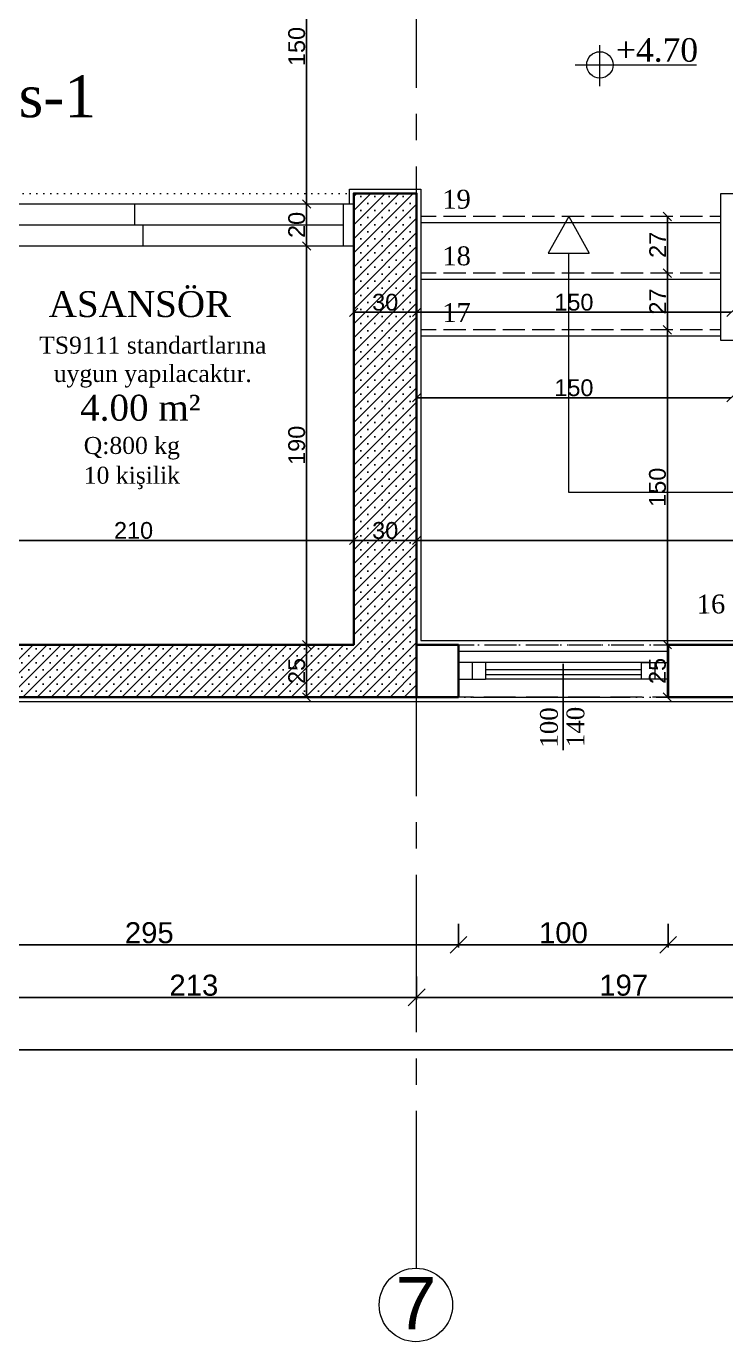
# Model space of a CAD drawing. Header units: centimetres. Extents: x 14449 to 53524, y -19051 to -10746.
# Drawn here: x 30482 to 30816, y -12615 to -11988 of the extents above; entities that cross this region are included whole.
import ezdxf

# ---------------------------------------------------------------- set-up
doc = ezdxf.new("R2010")
doc.units = ezdxf.units.CM
for name, pattern in [('CENTER2', [112.5, 75, -12.5, 12.5, -12.5]), ('DOT2', [3.175, 0, -3.175]), ('IZDUSUM1', [20, 7.5, -5, 7.5, 0])]:
    doc.linetypes.add(name, pattern=pattern)
doc.layers.add('Kapi_Pencere', color=7, linetype='Continuous')
for name, color, linetype, lineweight in [('P-AKS', 255, 'Continuous', 5), ('P-KİRİŞ', 130, 'DOT2', 5), ('P-KOLON', 255, 'Continuous', 35), ('P-TARAMA', 252, 'Continuous', 5), ('P-ÖLÇÜ DIŞ', 245, 'Continuous', 9), ('P-ÖLÇÜ İÇ', 243, 'Continuous', 0), ('rtm-cam', 141, 'Continuous', 9), ('rtm-duv tugla', 22, 'Continuous', 35), ('rtm-izdusum-üst ince', 8, 'IZDUSUM1', 5), ('rtm-merdiven', 220, 'Continuous', 20), ('rtm-merdiven izdusum', 254, 'IZDUSUM1', 15), ('rtm-merdiven yazı', 7, 'Continuous', 20), ('rtm-mhl-yazı-adı', 150, 'Continuous', 30), ('rtm-mhl-yazı-malzeme', 7, 'Continuous', 13), ('rtm-pen-ahsap', 35, 'Continuous', 13), ('rtm-sıva', 252, 'Continuous', 15)]:
    doc.layers.add(name, color=color, linetype=linetype, lineweight=lineweight)
doc.styles.add('ARIAL', font='times.ttf')
doc.styles.add('arial_1_18', font='arial.ttf', dxfattribs={"height": 0.2})
doc.styles.get("Standard").update_dxf_attribs({"font": 'arial.ttf'})
doc.styles.add('VAZ-OLCU', font='times.ttf', dxfattribs={"height": 60})
doc.styles.add('ölçü', font='times.ttf', dxfattribs={"height": 10})
doc.dimstyles.new('DIŞ ÖLÇÜ', dxfattribs={"dimtxt": 10, "dimasz": 8, "dimexe": 1.25, "dimexo": 0.625, "dimtad": 1, "dimdec": 0, "dimtxsty": 'Standard', "dimblk": 'OBLIQUE', "dimcen": 2.5, "dimse1": 1, "dimse2": 1, "dimclrd": 256, "dimclrt": 256, "dimadec": 0, "dimazin": 0, "dimtfac": 1, "dimtdec": 0, "dimtmove": 0, "dimatfit": 3, "dimldrblk": 'OBLIQUE', "dimfxl": 1, "dimarcsym": 0})
doc.dimstyles.new('İÇ ÖLÇÜ', dxfattribs={"dimtxt": 8, "dimasz": 4, "dimexe": 1.25, "dimexo": 0.625, "dimtad": 1, "dimdec": 0, "dimtxsty": 'Standard', "dimblk": 'OBLIQUE', "dimcen": 2.5, "dimse1": 1, "dimse2": 1, "dimclrd": 256, "dimclrt": 256, "dimadec": 0, "dimazin": 0, "dimtfac": 1, "dimtdec": 0, "dimtmove": 1, "dimatfit": 3, "dimldrblk": 'OBLIQUE', "dimfxl": 1, "dimarcsym": 0})

# ---------------------------------------------------------------- blocks, each defined once
blk = doc.blocks.new('IKUTGK')
at = {"layer": 'P-KİRİŞ'}
for points in [[(35809.39, -7846.1), (36019.39, -7846.1)], [(35809.39, -7871.1), (36019.39, -7871.1)], [(36049.39, -8061.1), (36673.39, -8061.1)], [(36049.39, -8086.1), (36673.39, -8086.1)]]:
    blk.add_lwpolyline(points, dxfattribs=at)
blk = doc.blocks.new('YTHTHTY')
at = {"layer": 'P-TARAMA', "lineweight": -3}
h = blk.add_hatch(dxfattribs=at)
h.set_pattern_fill('SACNCR', color=256, scale=2, style=0)
h.paths.add_polyline_path([(31867.7, -9861.94), (31657.7, -9861.94), (31657.7, -9646.94), (31627.7, -9646.94), (31627.7, -9886.94), (31897.7, -9886.94), (31897.7, -9646.94), (31867.7, -9646.94)])
at = {"layer": 'P-KOLON', "linetype": 'Continuous'}
blk.add_lwpolyline([(31627.7, -9646.94), (31657.7, -9646.94), (31657.7, -9861.94), (31867.7, -9861.94), (31867.7, -9646.94), (31897.7, -9646.94), (31897.7, -9886.94), (31627.7, -9886.94), (31627.7, -9646.94)], dxfattribs=at)
blk = doc.blocks.new('YTUJ7U')
at = {"layer": 'P-AKS', "linetype": 'CENTER2'}
for points in [[(27383.12, -9962.63), (27383.12, -8554.55)], [(25834.86, -9690.51), (29322.56, -9690.51)]]:
    blk.add_lwpolyline(points, dxfattribs=at)
at = {"layer": 'P-AKS', "linetype": 'Continuous'}
blk.add_circle((27382.75, -9980.09), 17.5, dxfattribs=at)
at = {"layer": 'P-AKS', "linetype": 'Continuous', "style": 'arial_1_18'}
blk.add_text('7', height=25, dxfattribs=at).set_placement((27373.04, -9991.71))
blk = doc.blocks.new('_Oblique')
at = {"color": 0, "linetype": 'ByBlock', "lineweight": -2}
blk.add_line((-0.5, -0.5), (0.5, 0.5), dxfattribs=at)
blk = doc.blocks.new('*D4064')
at = {"layer": 'Defpoints', "color": 0, "transparency": 16777216}
for p in [(29315.72, -12463.91), (32402.38, -12463.91), (32402.38, -12476.07)]:
    blk.add_point(p, dxfattribs=at)
at = {"layer": 'P-ÖLÇÜ DIŞ', "color": 0, "lineweight": -2, "transparency": 16777216}
for p, q in [((29315.72, -12466.07), (29315.72, -12477.32)), ((32402.38, -12466.07), (32402.38, -12477.32))]:
    blk.add_line(p, q, dxfattribs=at)
at = {"layer": 'P-ÖLÇÜ DIŞ', "lineweight": -2, "transparency": 16777216}
blk.add_line((29315.72, -12476.07), (32402.38, -12476.07), dxfattribs=at)
at = {"layer": 'P-ÖLÇÜ DIŞ', "lineweight": -2, "transparency": 16777216, "xscale": 8, "yscale": 8, "zscale": 8, "rotation": 180}
blk.add_blockref('_Oblique', (29315.72, -12476.07), dxfattribs=at)
at = {"layer": 'P-ÖLÇÜ DIŞ', "lineweight": -2, "transparency": 16777216, "xscale": 8, "yscale": 8, "zscale": 8}
blk.add_blockref('_Oblique', (32402.38, -12476.07), dxfattribs=at)
at = {"layer": 'P-ÖLÇÜ DIŞ', "transparency": 16777216, "insert": (30859.05, -12470.34), "char_height": 10, "attachment_point": 5}
blk.add_mtext('3087', dxfattribs=at)
blk = doc.blocks.new('*D4069')
at = {"layer": 'Defpoints', "color": 0, "transparency": 16777216}
for p in [(30668.36, -12439.37), (30455.86, -12440.64), (30668.36, -12451.07)]:
    blk.add_point(p, dxfattribs=at)
at = {"layer": 'P-ÖLÇÜ DIŞ', "color": 0, "lineweight": -2, "transparency": 16777216}
for p, q in [((30455.86, -12441.27), (30455.86, -12452.32)), ((30668.36, -12441.07), (30668.36, -12452.32))]:
    blk.add_line(p, q, dxfattribs=at)
at = {"layer": 'P-ÖLÇÜ DIŞ', "lineweight": -2, "transparency": 16777216}
blk.add_line((30455.86, -12451.07), (30668.36, -12451.07), dxfattribs=at)
at = {"layer": 'P-ÖLÇÜ DIŞ', "lineweight": -2, "transparency": 16777216, "xscale": 8, "yscale": 8, "zscale": 8, "rotation": 180}
blk.add_blockref('_Oblique', (30455.86, -12451.07), dxfattribs=at)
at = {"layer": 'P-ÖLÇÜ DIŞ', "lineweight": -2, "transparency": 16777216, "xscale": 8, "yscale": 8, "zscale": 8}
blk.add_blockref('_Oblique', (30668.36, -12451.07), dxfattribs=at)
at = {"layer": 'P-ÖLÇÜ DIŞ', "transparency": 16777216, "insert": (30562.11, -12445.34), "char_height": 10, "attachment_point": 5}
blk.add_mtext('213', dxfattribs=at)
blk = doc.blocks.new('*D4070')
at = {"layer": 'Defpoints', "color": 0, "transparency": 16777216}
for p in [(30668.36, -12439.37), (30865.86, -12440.15), (30865.86, -12451.07)]:
    blk.add_point(p, dxfattribs=at)
at = {"layer": 'P-ÖLÇÜ DIŞ', "color": 0, "lineweight": -2, "transparency": 16777216}
for p, q in [((30668.36, -12441.07), (30668.36, -12452.32)), ((30865.86, -12441.07), (30865.86, -12452.32))]:
    blk.add_line(p, q, dxfattribs=at)
at = {"layer": 'P-ÖLÇÜ DIŞ', "lineweight": -2, "transparency": 16777216}
blk.add_line((30668.36, -12451.07), (30865.86, -12451.07), dxfattribs=at)
at = {"layer": 'P-ÖLÇÜ DIŞ', "lineweight": -2, "transparency": 16777216, "xscale": 8, "yscale": 8, "zscale": 8, "rotation": 180}
blk.add_blockref('_Oblique', (30668.36, -12451.07), dxfattribs=at)
at = {"layer": 'P-ÖLÇÜ DIŞ', "lineweight": -2, "transparency": 16777216, "xscale": 8, "yscale": 8, "zscale": 8}
blk.add_blockref('_Oblique', (30865.86, -12451.07), dxfattribs=at)
at = {"layer": 'P-ÖLÇÜ DIŞ', "transparency": 16777216, "insert": (30767.11, -12445.34), "char_height": 10, "attachment_point": 5}
blk.add_mtext('197', dxfattribs=at)
blk = doc.blocks.new('*D4080')
at = {"layer": 'Defpoints', "color": 0, "lineweight": 30, "transparency": 16777216}
for p in [(30688.36, -12308.05), (30393.36, -12414.33), (30688.36, -12426.07)]:
    blk.add_point(p, dxfattribs=at)
at = {"layer": 'P-ÖLÇÜ DIŞ', "color": 0, "lineweight": -2, "transparency": 16777216}
for p, q in [((30393.36, -12416.07), (30393.36, -12427.32)), ((30688.36, -12416.07), (30688.36, -12427.32))]:
    blk.add_line(p, q, dxfattribs=at)
at = {"layer": 'P-ÖLÇÜ DIŞ', "lineweight": -2, "transparency": 16777216}
blk.add_line((30393.36, -12426.07), (30688.36, -12426.07), dxfattribs=at)
at = {"layer": 'P-ÖLÇÜ DIŞ', "lineweight": -2, "transparency": 16777216, "xscale": 8, "yscale": 8, "zscale": 8, "rotation": 180}
blk.add_blockref('_Oblique', (30393.36, -12426.07), dxfattribs=at)
at = {"layer": 'P-ÖLÇÜ DIŞ', "lineweight": -2, "transparency": 16777216, "xscale": 8, "yscale": 8, "zscale": 8}
blk.add_blockref('_Oblique', (30688.36, -12426.07), dxfattribs=at)
at = {"layer": 'P-ÖLÇÜ DIŞ', "transparency": 16777216, "insert": (30540.86, -12420.34), "char_height": 10, "attachment_point": 5}
blk.add_mtext('295', dxfattribs=at)
blk = doc.blocks.new('*D4450')
at = {"layer": 'Defpoints', "color": 0, "lineweight": 30, "transparency": 16777216}
for p in [(30428.36, -12233.37), (30638.36, -12233.37), (30638.36, -12233.37)]:
    blk.add_point(p, dxfattribs=at)
at = {"layer": 'P-ÖLÇÜ İÇ', "lineweight": -2, "transparency": 16777216}
blk.add_line((30428.36, -12233.37), (30638.36, -12233.37), dxfattribs=at)
at = {"layer": 'P-ÖLÇÜ İÇ', "lineweight": -2, "transparency": 16777216, "xscale": 4, "yscale": 4, "zscale": 4, "rotation": 180}
blk.add_blockref('_Oblique', (30428.36, -12233.37), dxfattribs=at)
at = {"layer": 'P-ÖLÇÜ İÇ', "lineweight": -2, "transparency": 16777216, "xscale": 4, "yscale": 4, "zscale": 4}
blk.add_blockref('_Oblique', (30638.36, -12233.37), dxfattribs=at)
at = {"layer": 'P-ÖLÇÜ İÇ', "transparency": 16777216, "insert": (30533.36, -12228.66), "char_height": 8, "attachment_point": 5}
blk.add_mtext('210', dxfattribs=at)
blk = doc.blocks.new('*D4451')
at = {"layer": 'Defpoints', "color": 0, "lineweight": 30, "transparency": 16777216}
for p in [(30638.36, -12233.37), (30668.36, -12233.37), (30668.36, -12233.37)]:
    blk.add_point(p, dxfattribs=at)
at = {"layer": 'P-ÖLÇÜ İÇ', "lineweight": -2, "transparency": 16777216}
blk.add_line((30638.36, -12233.37), (30668.36, -12233.37), dxfattribs=at)
at = {"layer": 'P-ÖLÇÜ İÇ', "lineweight": -2, "transparency": 16777216, "xscale": 4, "yscale": 4, "zscale": 4, "rotation": 180}
blk.add_blockref('_Oblique', (30638.36, -12233.37), dxfattribs=at)
at = {"layer": 'P-ÖLÇÜ İÇ', "lineweight": -2, "transparency": 16777216, "xscale": 4, "yscale": 4, "zscale": 4}
blk.add_blockref('_Oblique', (30668.36, -12233.37), dxfattribs=at)
at = {"layer": 'P-ÖLÇÜ İÇ', "transparency": 16777216, "insert": (30653.36, -12228.66), "char_height": 8, "attachment_point": 5}
blk.add_mtext('30', dxfattribs=at)
blk = doc.blocks.new('*D4452')
at = {"layer": 'Defpoints', "color": 0, "lineweight": 30, "transparency": 16777216}
for p in [(30668.36, -12233.37), (31292.36, -12233.37), (31292.36, -12233.37)]:
    blk.add_point(p, dxfattribs=at)
at = {"layer": 'P-ÖLÇÜ İÇ', "lineweight": -2, "transparency": 16777216}
blk.add_line((30668.36, -12233.37), (31292.36, -12233.37), dxfattribs=at)
at = {"layer": 'P-ÖLÇÜ İÇ', "lineweight": -2, "transparency": 16777216, "xscale": 4, "yscale": 4, "zscale": 4, "rotation": 180}
blk.add_blockref('_Oblique', (30668.36, -12233.37), dxfattribs=at)
at = {"layer": 'P-ÖLÇÜ İÇ', "lineweight": -2, "transparency": 16777216, "xscale": 4, "yscale": 4, "zscale": 4}
blk.add_blockref('_Oblique', (31292.36, -12233.37), dxfattribs=at)
at = {"layer": 'P-ÖLÇÜ İÇ', "transparency": 16777216, "insert": (30980.36, -12228.66), "char_height": 8, "attachment_point": 5}
blk.add_mtext('624', dxfattribs=at)
blk = doc.blocks.new('*D4578')
at = {"layer": 'Defpoints', "color": 0, "lineweight": 30, "transparency": 16777216}
for p in [(30668.36, -12165.39), (30668.36, -12165.39), (30818.36, -12165.39)]:
    blk.add_point(p, dxfattribs=at)
at = {"layer": 'P-ÖLÇÜ İÇ', "lineweight": -2, "transparency": 16777216}
blk.add_line((30818.36, -12165.39), (30668.36, -12165.39), dxfattribs=at)
at = {"layer": 'P-ÖLÇÜ İÇ', "lineweight": -2, "transparency": 16777216, "xscale": 4, "yscale": 4, "zscale": 4, "rotation": 180}
blk.add_blockref('_Oblique', (30668.36, -12165.39), dxfattribs=at)
at = {"layer": 'P-ÖLÇÜ İÇ', "lineweight": -2, "transparency": 16777216, "xscale": 4, "yscale": 4, "zscale": 4}
blk.add_blockref('_Oblique', (30818.36, -12165.39), dxfattribs=at)
at = {"layer": 'P-ÖLÇÜ İÇ', "transparency": 16777216, "insert": (30743.36, -12160.68), "char_height": 8, "attachment_point": 5}
blk.add_mtext('150', dxfattribs=at)
blk = doc.blocks.new('*D4579')
at = {"layer": 'Defpoints', "color": 0, "lineweight": 30, "transparency": 16777216}
for p in [(30638.36, -12124.64), (30668.36, -12124.64), (30668.36, -12124.64)]:
    blk.add_point(p, dxfattribs=at)
at = {"layer": 'P-ÖLÇÜ İÇ', "lineweight": -2, "transparency": 16777216}
blk.add_line((30638.36, -12124.64), (30668.36, -12124.64), dxfattribs=at)
at = {"layer": 'P-ÖLÇÜ İÇ', "lineweight": -2, "transparency": 16777216, "xscale": 4, "yscale": 4, "zscale": 4, "rotation": 180}
blk.add_blockref('_Oblique', (30638.36, -12124.64), dxfattribs=at)
at = {"layer": 'P-ÖLÇÜ İÇ', "lineweight": -2, "transparency": 16777216, "xscale": 4, "yscale": 4, "zscale": 4}
blk.add_blockref('_Oblique', (30668.36, -12124.64), dxfattribs=at)
at = {"layer": 'P-ÖLÇÜ İÇ', "transparency": 16777216, "insert": (30653.36, -12119.93), "char_height": 8, "attachment_point": 5}
blk.add_mtext('30', dxfattribs=at)
blk = doc.blocks.new('*D4580')
at = {"layer": 'Defpoints', "color": 0, "lineweight": 30, "transparency": 16777216}
for p in [(30668.36, -12124.64), (30818.36, -12124.64), (30818.36, -12124.64)]:
    blk.add_point(p, dxfattribs=at)
at = {"layer": 'P-ÖLÇÜ İÇ', "lineweight": -2, "transparency": 16777216}
blk.add_line((30668.36, -12124.64), (30818.36, -12124.64), dxfattribs=at)
at = {"layer": 'P-ÖLÇÜ İÇ', "lineweight": -2, "transparency": 16777216, "xscale": 4, "yscale": 4, "zscale": 4, "rotation": 180}
blk.add_blockref('_Oblique', (30668.36, -12124.64), dxfattribs=at)
at = {"layer": 'P-ÖLÇÜ İÇ', "lineweight": -2, "transparency": 16777216, "xscale": 4, "yscale": 4, "zscale": 4}
blk.add_blockref('_Oblique', (30818.36, -12124.64), dxfattribs=at)
at = {"layer": 'P-ÖLÇÜ İÇ', "transparency": 16777216, "insert": (30743.36, -12119.93), "char_height": 8, "attachment_point": 5}
blk.add_mtext('150', dxfattribs=at)
blk = doc.blocks.new('*D4588')
at = {"layer": 'Defpoints', "color": 0, "lineweight": 30, "transparency": 16777216}
for p in [(30787.94, -12079.05), (30787.94, -12106.05), (30787.94, -12106.05)]:
    blk.add_point(p, dxfattribs=at)
at = {"layer": 'P-ÖLÇÜ İÇ', "lineweight": -2, "transparency": 16777216}
blk.add_line((30787.94, -12079.05), (30787.94, -12106.05), dxfattribs=at)
at = {"layer": 'P-ÖLÇÜ İÇ', "lineweight": -2, "transparency": 16777216, "xscale": 4, "yscale": 4, "zscale": 4}
for p, rotation in [((30787.94, -12079.05), 90), ((30787.94, -12106.05), 270)]:
    blk.add_blockref('_Oblique', p, dxfattribs=dict(at, rotation=rotation))
at = {"layer": 'P-ÖLÇÜ İÇ', "transparency": 16777216, "insert": (30783.3, -12092.55), "char_height": 8, "attachment_point": 5, "rotation": 90}
blk.add_mtext('27', dxfattribs=at)
blk = doc.blocks.new('*D4589')
at = {"layer": 'Defpoints', "color": 0, "lineweight": 30, "transparency": 16777216}
for p in [(30787.94, -12106.05), (30787.94, -12133.05), (30787.94, -12133.05)]:
    blk.add_point(p, dxfattribs=at)
at = {"layer": 'P-ÖLÇÜ İÇ', "lineweight": -2, "transparency": 16777216}
blk.add_line((30787.94, -12106.05), (30787.94, -12133.05), dxfattribs=at)
at = {"layer": 'P-ÖLÇÜ İÇ', "lineweight": -2, "transparency": 16777216, "xscale": 4, "yscale": 4, "zscale": 4}
for p, rotation in [((30787.94, -12106.05), 90), ((30787.94, -12133.05), 270)]:
    blk.add_blockref('_Oblique', p, dxfattribs=dict(at, rotation=rotation))
at = {"layer": 'P-ÖLÇÜ İÇ', "transparency": 16777216, "insert": (30783.3, -12119.55), "char_height": 8, "attachment_point": 5, "rotation": 90}
blk.add_mtext('27', dxfattribs=at)
blk = doc.blocks.new('*D4590')
at = {"layer": 'Defpoints', "color": 0, "lineweight": 30, "transparency": 16777216}
for p in [(30787.94, -12133.05), (30787.94, -12283.05), (30787.94, -12283.05)]:
    blk.add_point(p, dxfattribs=at)
at = {"layer": 'P-ÖLÇÜ İÇ', "lineweight": -2, "transparency": 16777216}
blk.add_line((30787.94, -12133.05), (30787.94, -12283.05), dxfattribs=at)
at = {"layer": 'P-ÖLÇÜ İÇ', "lineweight": -2, "transparency": 16777216, "xscale": 4, "yscale": 4, "zscale": 4}
for p, rotation in [((30787.94, -12133.05), 90), ((30787.94, -12283.05), 270)]:
    blk.add_blockref('_Oblique', p, dxfattribs=dict(at, rotation=rotation))
at = {"layer": 'P-ÖLÇÜ İÇ', "transparency": 16777216, "insert": (30783.23, -12208.05), "char_height": 8, "attachment_point": 5, "rotation": 90}
blk.add_mtext('150', dxfattribs=at)
blk = doc.blocks.new('*D4591')
at = {"layer": 'Defpoints', "color": 0, "lineweight": 30, "transparency": 16777216}
for p in [(30787.94, -12283.05), (30787.94, -12308.05), (30787.94, -12308.05)]:
    blk.add_point(p, dxfattribs=at)
at = {"layer": 'P-ÖLÇÜ İÇ', "lineweight": -2, "transparency": 16777216}
blk.add_line((30787.94, -12283.05), (30787.94, -12308.05), dxfattribs=at)
at = {"layer": 'P-ÖLÇÜ İÇ', "lineweight": -2, "transparency": 16777216, "xscale": 4, "yscale": 4, "zscale": 4}
for p, rotation in [((30787.94, -12283.05), 90), ((30787.94, -12308.05), 270)]:
    blk.add_blockref('_Oblique', p, dxfattribs=dict(at, rotation=rotation))
at = {"layer": 'P-ÖLÇÜ İÇ', "transparency": 16777216, "insert": (30783.23, -12295.55), "char_height": 8, "attachment_point": 5, "rotation": 90}
blk.add_mtext('25', dxfattribs=at)
blk = doc.blocks.new('*D4593')
at = {"layer": 'Defpoints', "color": 0, "lineweight": 30, "transparency": 16777216}
for p in [(30617.97, -11923.05), (30615.9, -12073.05), (30615.9, -12073.05)]:
    blk.add_point(p, dxfattribs=at)
at = {"layer": 'P-ÖLÇÜ İÇ', "lineweight": -2, "transparency": 16777216}
blk.add_line((30615.9, -11923.05), (30615.9, -12073.05), dxfattribs=at)
at = {"layer": 'P-ÖLÇÜ İÇ', "lineweight": -2, "transparency": 16777216, "xscale": 4, "yscale": 4, "zscale": 4}
for p, rotation in [((30615.9, -11923.05), 90), ((30615.9, -12073.05), 270)]:
    blk.add_blockref('_Oblique', p, dxfattribs=dict(at, rotation=rotation))
at = {"layer": 'P-ÖLÇÜ İÇ', "transparency": 16777216, "insert": (30611.19, -11998.05), "char_height": 8, "attachment_point": 5, "rotation": 90}
blk.add_mtext('150', dxfattribs=at)
blk = doc.blocks.new('*D4594')
at = {"layer": 'Defpoints', "color": 0, "lineweight": 30, "transparency": 16777216}
for p in [(30615.9, -12073.05), (30615.35, -12093.05), (30615.9, -12093.05)]:
    blk.add_point(p, dxfattribs=at)
at = {"layer": 'P-ÖLÇÜ İÇ', "lineweight": -2, "transparency": 16777216}
blk.add_line((30615.9, -12073.05), (30615.9, -12093.05), dxfattribs=at)
at = {"layer": 'P-ÖLÇÜ İÇ', "lineweight": -2, "transparency": 16777216, "xscale": 4, "yscale": 4, "zscale": 4}
for p, rotation in [((30615.9, -12073.05), 90), ((30615.9, -12093.05), 270)]:
    blk.add_blockref('_Oblique', p, dxfattribs=dict(at, rotation=rotation))
at = {"layer": 'P-ÖLÇÜ İÇ', "transparency": 16777216, "insert": (30611.19, -12083.05), "char_height": 8, "attachment_point": 5, "rotation": 90}
blk.add_mtext('20', dxfattribs=at)
blk = doc.blocks.new('*D4595')
at = {"layer": 'Defpoints', "color": 0, "lineweight": 30, "transparency": 16777216}
for p in [(30615.9, -12093.05), (30615.9, -12283.05), (30615.9, -12283.05)]:
    blk.add_point(p, dxfattribs=at)
at = {"layer": 'P-ÖLÇÜ İÇ', "lineweight": -2, "transparency": 16777216}
blk.add_line((30615.9, -12093.05), (30615.9, -12283.05), dxfattribs=at)
at = {"layer": 'P-ÖLÇÜ İÇ', "lineweight": -2, "transparency": 16777216, "xscale": 4, "yscale": 4, "zscale": 4}
for p, rotation in [((30615.9, -12093.05), 90), ((30615.9, -12283.05), 270)]:
    blk.add_blockref('_Oblique', p, dxfattribs=dict(at, rotation=rotation))
at = {"layer": 'P-ÖLÇÜ İÇ', "transparency": 16777216, "insert": (30611.19, -12188.05), "char_height": 8, "attachment_point": 5, "rotation": 90}
blk.add_mtext('190', dxfattribs=at)
blk = doc.blocks.new('*D4596')
at = {"layer": 'Defpoints', "color": 0, "lineweight": 30, "transparency": 16777216}
for p in [(30615.9, -12283.05), (30615.9, -12308.05), (30615.9, -12308.05)]:
    blk.add_point(p, dxfattribs=at)
at = {"layer": 'P-ÖLÇÜ İÇ', "lineweight": -2, "transparency": 16777216}
blk.add_line((30615.9, -12283.05), (30615.9, -12308.05), dxfattribs=at)
at = {"layer": 'P-ÖLÇÜ İÇ', "lineweight": -2, "transparency": 16777216, "xscale": 4, "yscale": 4, "zscale": 4}
for p, rotation in [((30615.9, -12283.05), 90), ((30615.9, -12308.05), 270)]:
    blk.add_blockref('_Oblique', p, dxfattribs=dict(at, rotation=rotation))
at = {"layer": 'P-ÖLÇÜ İÇ', "transparency": 16777216, "insert": (30611.19, -12295.55), "char_height": 8, "attachment_point": 5, "rotation": 90}
blk.add_mtext('25', dxfattribs=at)
blk = doc.blocks.new('*D5022')
at = {"layer": 'Defpoints', "color": 0, "lineweight": 30, "transparency": 16777216}
for p in [(30688.36, -12308.05), (30788.36, -12308.05), (30788.36, -12426.07)]:
    blk.add_point(p, dxfattribs=at)
at = {"layer": 'P-ÖLÇÜ DIŞ', "color": 0, "lineweight": -2, "transparency": 16777216}
for p, q in [((30688.36, -12416.07), (30688.36, -12427.32)), ((30788.36, -12416.07), (30788.36, -12427.32))]:
    blk.add_line(p, q, dxfattribs=at)
at = {"layer": 'P-ÖLÇÜ DIŞ', "lineweight": -2, "transparency": 16777216}
blk.add_line((30688.36, -12426.07), (30788.36, -12426.07), dxfattribs=at)
at = {"layer": 'P-ÖLÇÜ DIŞ', "lineweight": -2, "transparency": 16777216, "xscale": 8, "yscale": 8, "zscale": 8, "rotation": 180}
blk.add_blockref('_Oblique', (30688.36, -12426.07), dxfattribs=at)
at = {"layer": 'P-ÖLÇÜ DIŞ', "lineweight": -2, "transparency": 16777216, "xscale": 8, "yscale": 8, "zscale": 8}
blk.add_blockref('_Oblique', (30788.36, -12426.07), dxfattribs=at)
at = {"layer": 'P-ÖLÇÜ DIŞ', "transparency": 16777216, "insert": (30738.36, -12420.34), "char_height": 10, "attachment_point": 5}
blk.add_mtext('100', dxfattribs=at)
blk = doc.blocks.new('*D5023')
at = {"layer": 'Defpoints', "color": 0, "lineweight": 30, "transparency": 16777216}
for p in [(30788.36, -12308.05), (31332.36, -12308.05), (31332.36, -12426.07)]:
    blk.add_point(p, dxfattribs=at)
at = {"layer": 'P-ÖLÇÜ DIŞ', "color": 0, "lineweight": -2, "transparency": 16777216}
for p, q in [((30788.36, -12416.07), (30788.36, -12427.32)), ((31332.36, -12416.07), (31332.36, -12427.32))]:
    blk.add_line(p, q, dxfattribs=at)
at = {"layer": 'P-ÖLÇÜ DIŞ', "lineweight": -2, "transparency": 16777216}
blk.add_line((30788.36, -12426.07), (31332.36, -12426.07), dxfattribs=at)
at = {"layer": 'P-ÖLÇÜ DIŞ', "lineweight": -2, "transparency": 16777216, "xscale": 8, "yscale": 8, "zscale": 8, "rotation": 180}
blk.add_blockref('_Oblique', (30788.36, -12426.07), dxfattribs=at)
at = {"layer": 'P-ÖLÇÜ DIŞ', "lineweight": -2, "transparency": 16777216, "xscale": 8, "yscale": 8, "zscale": 8}
blk.add_blockref('_Oblique', (31332.36, -12426.07), dxfattribs=at)
at = {"layer": 'P-ÖLÇÜ DIŞ', "transparency": 16777216, "insert": (31060.36, -12420.36), "char_height": 10, "attachment_point": 5}
blk.add_mtext('544', dxfattribs=at)

msp = doc.modelspace()

# ---------------------------------------------------------------- linework, layer by layer
at = {"layer": 'Kapi_Pencere', "linetype": 'Continuous'}
msp.add_line((30738.28, -12333.36), (30738.28, -12292.19), dxfattribs=at)
at = {"layer": 'rtm-cam'}
msp.add_line((30701.23, -12297.28), (30775.49, -12297.29), dxfattribs=at)
at = {"layer": 'rtm-duv tugla'}
for p, q in [((30668.36, -12283.05), (30688.36, -12283.05)), ((30688.36, -12283.05), (30688.36, -12308.05)), ((30788.36, -12283.05), (30788.36, -12308.05)), ((30788.36, -12283.05), (31192.36, -12283.05)), ((30668.36, -12308.05), (30688.36, -12308.05)), ((30788.36, -12308.05), (31292.36, -12308.05))]:
    msp.add_line(p, q, dxfattribs=at)
at = {"layer": 'rtm-izdusum-üst ince'}
for p, q in [((30688.36, -12283.05), (30788.36, -12283.05)), ((30788.36, -12308.05), (30688.36, -12308.05))]:
    msp.add_line(p, q, dxfattribs=at)
at = {"layer": 'rtm-merdiven', "lineweight": 20}
for p, q in [((30813.36, -12082.05), (30670.36, -12082.05)), ((30740.86, -12079.05), (30731.06, -12096.53)), ((30740.86, -12079.05), (30750.67, -12096.53)), ((30731.06, -12096.53), (30750.67, -12096.53)), ((30740.86, -12210.55), (30740.86, -12096.53)), ((30813.36, -12109.05), (30670.36, -12109.05)), ((30813.36, -12136.05), (30670.36, -12136.05)), ((31219.86, -12210.55), (30740.86, -12210.55))]:
    msp.add_line(p, q, dxfattribs=at)
msp.add_lwpolyline([(30813.36, -12068.05), (31147.36, -12068.05), (31147.36, -12138.05), (30813.36, -12138.05)], close=True, dxfattribs=at)
at = {"layer": 'rtm-merdiven izdusum', "ltscale": 0.7}
for p, q in [((30813.36, -12079.05), (30670.36, -12079.05)), ((30813.36, -12106.05), (30670.36, -12106.05)), ((30813.36, -12133.05), (30670.36, -12133.05))]:
    msp.add_line(p, q, dxfattribs=at)
at = {"layer": 'rtm-merdiven yazı'}
for points in [[(30755.76, -12016.95), (30755.76, -11997.36)], [(30744, -12006.81), (30801.83, -12006.81)]]:
    msp.add_lwpolyline(points, dxfattribs=at)
msp.add_circle((30755.76, -12006.81), 6.3, dxfattribs=at)
at = {"layer": 'rtm-pen-ahsap'}
for p, q in [((30433.36, -12073.05), (30638.36, -12073.05)), ((30533.86, -12073.05), (30533.86, -12083.05)), ((30633.36, -12073.05), (30633.36, -12093.05)), ((30433.36, -12083.05), (30633.36, -12083.05)), ((30537.86, -12083.05), (30537.86, -12093.05)), ((30433.36, -12093.05), (30633.36, -12093.05)), ((30633.36, -12093.05), (30638.36, -12093.05)), ((30788.21, -12286.24), (30688.36, -12286.24)), ((30694.76, -12291.59), (30694.76, -12299.51)), ((30701.23, -12291.59), (30701.23, -12299.51)), ((30779.69, -12291.59), (30701.23, -12291.59)), ((30775.49, -12295.06), (30701.23, -12295.06)), ((30775.49, -12291.59), (30775.49, -12299.51)), ((30781.96, -12291.59), (30781.96, -12299.51)), ((30775.49, -12299.52), (30701.23, -12299.51)), ((30690.36, -12310.12), (30786.19, -12310.12))]:
    msp.add_line(p, q, dxfattribs=at)
for points in [[(30701.23, -12291.59), (30688.36, -12291.6), (30688.36, -12299.51), (30701.23, -12299.51)], [(30775.49, -12291.59), (30788.36, -12291.6), (30788.36, -12299.51), (30775.49, -12299.51)]]:
    msp.add_lwpolyline(points, dxfattribs=at)
at = {"layer": 'rtm-sıva'}
for points in [[(30636.36, -12073.05), (30636.36, -12066.05), (30670.36, -12066.05), (30670.36, -12281.05), (31200.45, -12281.05), (31290.36, -12218.12), (31290.36, -12063.05)], [(30391.36, -12304.33), (30391.36, -12310.05), (31334.36, -12310.05), (31334.36, -12304.33)]]:
    msp.add_lwpolyline(points, dxfattribs=at)

# ---------------------------------------------------------------- block references
for name, p in [('YTUJ7U', (3285.24, -2617.54)), ('YTHTHTY', (-1229.33, -2421.11)), ('IKUTGK', (-5381.03, -4221.95))]:
    msp.add_blockref(name, p, dxfattribs=at)

# ---------------------------------------------------------------- texts
at = {"layer": 'Kapi_Pencere', "style": 'ölçü'}
for s, p in [('100', (30735.68, -12332.08)), ('140 ', (30748.33, -12331.82))]:
    msp.add_text(s, height=8.47, rotation=90, dxfattribs=at).set_placement(p)
at = {"layer": 'rtm-merdiven yazı', "style": 'ölçü'}
msp.add_text('+4.70', height=11.197, dxfattribs=at).set_placement((30763.44, -12005.28))
at = {"layer": 'rtm-merdiven yazı', "style": 'VAZ-OLCU'}
for s, p in [('19', (30680.62, -12075.37)), ('18', (30680.62, -12102.37)), ('17', (30680.62, -12129.37)), ('16', (30801.97, -12268.22))]:
    msp.add_text(s, height=9, rotation=0.42229, dxfattribs=at).set_placement(p)
at = {"layer": 'rtm-mhl-yazı-adı', "lineweight": 30, "insert": (30438.27, -12011.72), "char_height": 20, "attachment_point": 1, "style": 'ARIAL'}
msp.add_mtext_dynamic_manual_height_columns('Ofis-1', width=150.595, gutter_width=1250, heights=[0], dxfattribs=at)
at = {"layer": 'rtm-mhl-yazı-malzeme', "lineweight": 30, "style": 'ölçü'}
for s, p in [('ASANSÖR', (30492.87, -12126.94)), ('4.00 m²', (30507.89, -12176.32))]:
    msp.add_text(s, height=12.346, dxfattribs=at).set_placement(p)
at = {"layer": 'rtm-mhl-yazı-malzeme', "style": 'ölçü'}
for s, p in [('Q:800 kg', (30509.59, -12192.17)), ('10 kişilik', (30509.61, -12206.36))]:
    msp.add_text(s, height=8.1, dxfattribs=at).set_placement(p)
at = {"layer": 'rtm-mhl-yazı-malzeme', "insert": (30474.49, -12136.28), "char_height": 8.1003, "attachment_point": 1, "style": 'ölçü'}
msp.add_mtext_dynamic_manual_height_columns('\\pxqc;TS9111 standartlarına uygun yapılacaktır.', width=136.0484, gutter_width=12.5, heights=[56.47], dxfattribs=at)

# ---------------------------------------------------------------- dimensions: what is measured, and where the dimension line sits
at = {"layer": 'P-ÖLÇÜ DIŞ'}
for base, p1, p2, override, picture, middle in [((30688.36, -12426.07), (30393.36, -12414.33), (30688.36, -12308.05), {"dimse1": 0, "dimse2": 0, "dimtmove": 1, "dimfxl": 10, "dimfxlon": 1}, '*D4080', (30540.86, -12420.34)), ((30788.36, -12426.07), (30688.36, -12308.05), (30788.36, -12308.05), {"dimse1": 0, "dimse2": 0, "dimtmove": 1, "dimfxl": 10, "dimfxlon": 1}, '*D5022', (30738.36, -12420.34)), ((31332.36, -12426.07), (30788.36, -12308.05), (31332.36, -12308.05), {"dimse1": 0, "dimse2": 0, "dimtmove": 1, "dimfxl": 10, "dimfxlon": 1}, '*D5023', (31060.36, -12420.36)), ((30668.36252, -12451.0747), (30455.86251, -12440.64089), (30668.36252, -12439.37347), {"dimse1": 0, "dimse2": 0, "dimtmove": 1, "dimfxl": 10, "dimfxlon": 1}, '*D4069', (30562.11251, -12445.34056)), ((30865.86251, -12451.0747), (30668.36252, -12439.37347), (30865.86251, -12440.15386), {"dimse1": 0, "dimse2": 0, "dimtmove": 1, "dimfxl": 10, "dimfxlon": 1}, '*D4070', (30767.11251, -12445.34397)), ((32402.38, -12476.07), (29315.72, -12463.91), (32402.38, -12463.91), {"dimse1": 0, "dimse2": 0, "dimfxl": 10, "dimfxlon": 1}, '*D4064', (30859.05, -12470.34))]:
    dim = msp.add_linear_dim(base=base, p1=p1, p2=p2, dimstyle='DIŞ ÖLÇÜ', override=override, dxfattribs=at)
    dim.commit()
    dim.dimension.update_dxf_attribs({"geometry": picture, "text_midpoint": middle})
at = {"layer": 'P-ÖLÇÜ İÇ'}
for base, p1, p2, picture, middle in [((30615.9, -12073.05), (30617.97, -11923.05), (30615.9, -12073.05), '*D4593', (30611.19, -11998.05)), ((30615.9, -12093.05), (30615.9, -12073.05), (30615.35, -12093.05), '*D4594', (30611.19, -12083.05)), ((30787.94, -12106.05), (30787.94, -12079.05), (30787.94, -12106.05), '*D4588', (30783.3, -12092.55)), ((30615.9, -12283.05), (30615.9, -12093.05), (30615.9, -12283.05), '*D4595', (30611.19, -12188.05)), ((30787.94, -12133.05), (30787.94, -12106.05), (30787.94, -12133.05), '*D4589', (30783.3, -12119.55)), ((30787.94, -12283.05), (30787.94, -12133.05), (30787.94, -12283.05), '*D4590', (30783.23, -12208.05)), ((30615.9, -12308.05), (30615.9, -12283.05), (30615.9, -12308.05), '*D4596', (30611.19, -12295.55)), ((30787.94, -12308.05), (30787.94, -12283.05), (30787.94, -12308.05), '*D4591', (30783.23, -12295.55))]:
    dim = msp.add_linear_dim(base=base, p1=p1, p2=p2, angle=90, dimstyle='İÇ ÖLÇÜ', dxfattribs=at)
    dim.commit()
    dim.dimension.update_dxf_attribs({"geometry": picture, "text_midpoint": middle})
for base, p1, p2, picture, middle in [((30668.36, -12124.64), (30638.36, -12124.64), (30668.36, -12124.64), '*D4579', (30653.36, -12119.93)), ((30818.36, -12124.64), (30668.36, -12124.64), (30818.36, -12124.64), '*D4580', (30743.36, -12119.93)), ((30668.36, -12165.39), (30818.36, -12165.39), (30668.36, -12165.39), '*D4578', (30743.36, -12160.68)), ((30638.36, -12233.37), (30428.36, -12233.37), (30638.36, -12233.37), '*D4450', (30533.36, -12228.66)), ((30668.36, -12233.37), (30638.36, -12233.37), (30668.36, -12233.37), '*D4451', (30653.36, -12228.66)), ((31292.36, -12233.37), (30668.36, -12233.37), (31292.36, -12233.37), '*D4452', (30980.36, -12228.66))]:
    dim = msp.add_linear_dim(base=base, p1=p1, p2=p2, dimstyle='İÇ ÖLÇÜ', dxfattribs=at)
    dim.commit()
    dim.dimension.update_dxf_attribs({"geometry": picture, "text_midpoint": middle})

doc.saveas('drawing.dxf')
